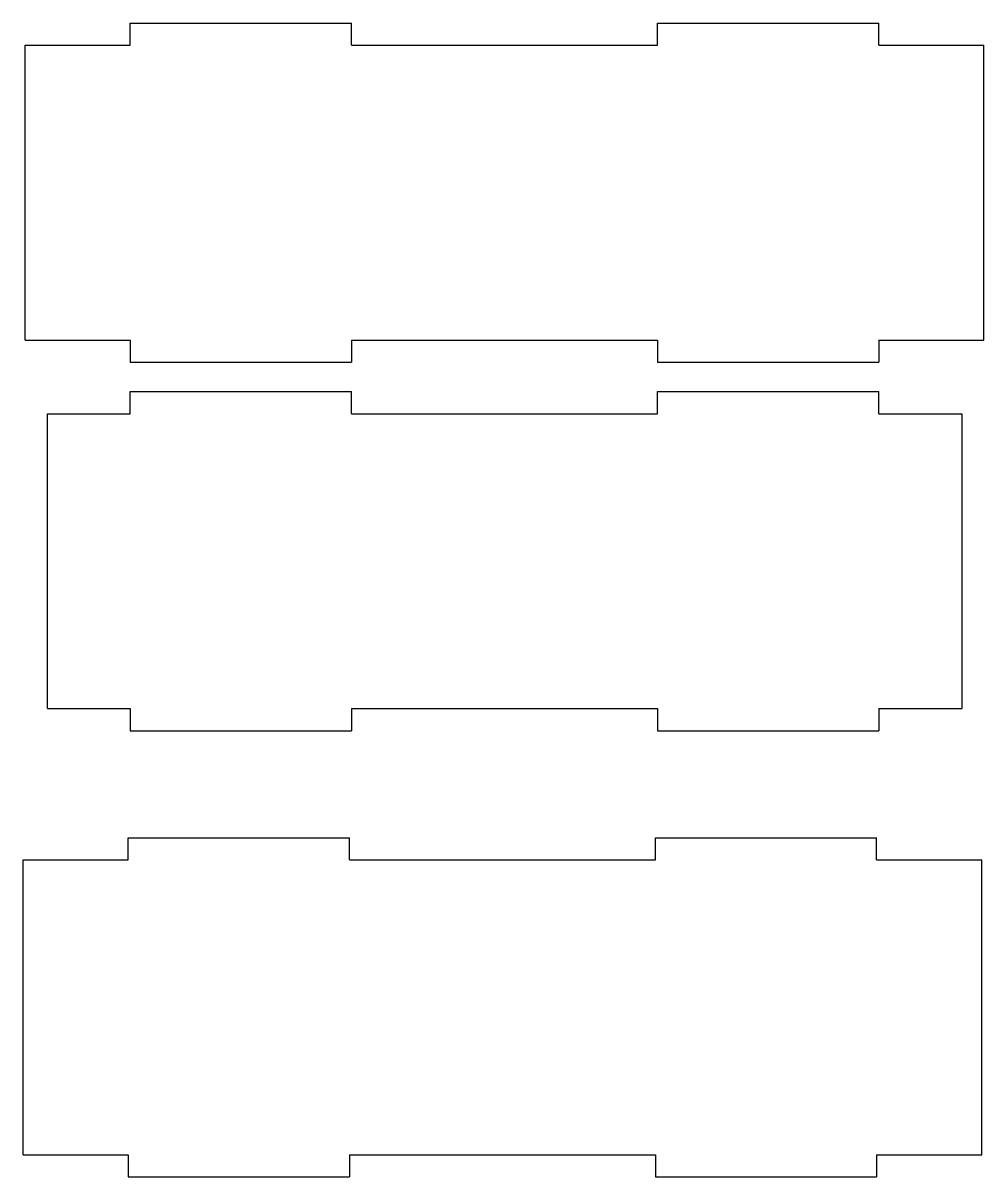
# Model space of a CAD drawing. Header units: millimetres. Extents: x 3 to 788, y -577 to 0.
# Drawn here: x 356.6 to 486.9, y -572.2 to -415.7 of the extents above; entities that cross this region are included whole.
import ezdxf

# ---------------------------------------------------------------- set-up
doc = ezdxf.new("R2010")
doc.units = ezdxf.units.MM
doc.layers.get('0').update_dxf_attribs({"lineweight": 25})

msp = doc.modelspace()

# ---------------------------------------------------------------- linework, layer by layer
at = {"color": 7, "linetype": 'Continuous', "lineweight": 25}
for p, q in [((371.12, -418.66), (371.12, -415.66)), ((371.12, -415.66), (401.12, -415.66)), ((401.12, -418.66), (401.12, -415.66)), ((442.62, -418.66), (442.62, -415.66)), ((442.62, -415.66), (472.62, -415.66)), ((472.62, -418.66), (472.62, -415.66)), ((356.87, -458.66), (356.87, -418.66)), ((356.87, -418.66), (371.12, -418.66)), ((401.12, -418.66), (442.62, -418.66)), ((472.62, -418.66), (486.87, -418.66)), ((486.87, -458.66), (486.87, -418.66)), ((356.87, -458.66), (371.12, -458.66)), ((371.12, -458.66), (371.12, -461.66)), ((401.12, -458.66), (442.62, -458.66)), ((401.12, -458.66), (401.12, -461.66)), ((442.62, -458.66), (442.62, -461.66)), ((472.62, -458.66), (486.87, -458.66)), ((472.62, -458.66), (472.62, -461.66)), ((371.12, -461.66), (401.12, -461.66)), ((442.62, -461.66), (472.62, -461.66)), ((371.12, -468.66), (371.12, -465.66)), ((371.12, -465.66), (401.12, -465.66)), ((401.12, -468.66), (401.12, -465.66)), ((442.62, -468.66), (442.62, -465.66)), ((442.62, -465.66), (472.62, -465.66)), ((472.62, -468.66), (472.62, -465.66)), ((359.87, -508.66), (359.87, -468.66)), ((359.87, -468.66), (371.12, -468.66)), ((401.12, -468.66), (442.62, -468.66)), ((472.62, -468.66), (483.87, -468.66)), ((483.87, -468.66), (483.87, -508.66)), ((359.87, -508.66), (371.12, -508.66)), ((371.12, -508.66), (371.12, -511.66)), ((401.12, -508.66), (401.12, -511.66)), ((401.12, -508.66), (442.62, -508.66)), ((442.62, -508.66), (442.62, -511.66)), ((472.62, -508.66), (483.87, -508.66)), ((472.62, -508.66), (472.62, -511.66)), ((371.12, -511.66), (401.12, -511.66)), ((442.62, -511.66), (472.62, -511.66)), ((370.83, -529.19), (370.83, -526.19)), ((370.83, -526.19), (400.83, -526.19)), ((400.83, -529.19), (400.83, -526.19)), ((442.33, -529.19), (442.33, -526.19)), ((442.33, -526.19), (472.33, -526.19)), ((472.33, -529.19), (472.33, -526.19)), ((356.58, -569.19), (356.58, -529.19)), ((356.58, -529.19), (370.83, -529.19)), ((400.83, -529.19), (442.33, -529.19)), ((472.33, -529.19), (486.58, -529.19)), ((486.58, -569.19), (486.58, -529.19)), ((356.58, -569.19), (370.83, -569.19)), ((370.83, -569.19), (370.83, -572.19)), ((400.83, -569.19), (442.33, -569.19)), ((400.83, -569.19), (400.83, -572.19)), ((442.33, -569.19), (442.33, -572.19)), ((472.33, -569.19), (486.58, -569.19)), ((472.33, -569.19), (472.33, -572.19)), ((370.83, -572.19), (400.83, -572.19)), ((442.33, -572.19), (472.33, -572.19))]:
    msp.add_line(p, q, dxfattribs=at)

doc.saveas('drawing.dxf')
